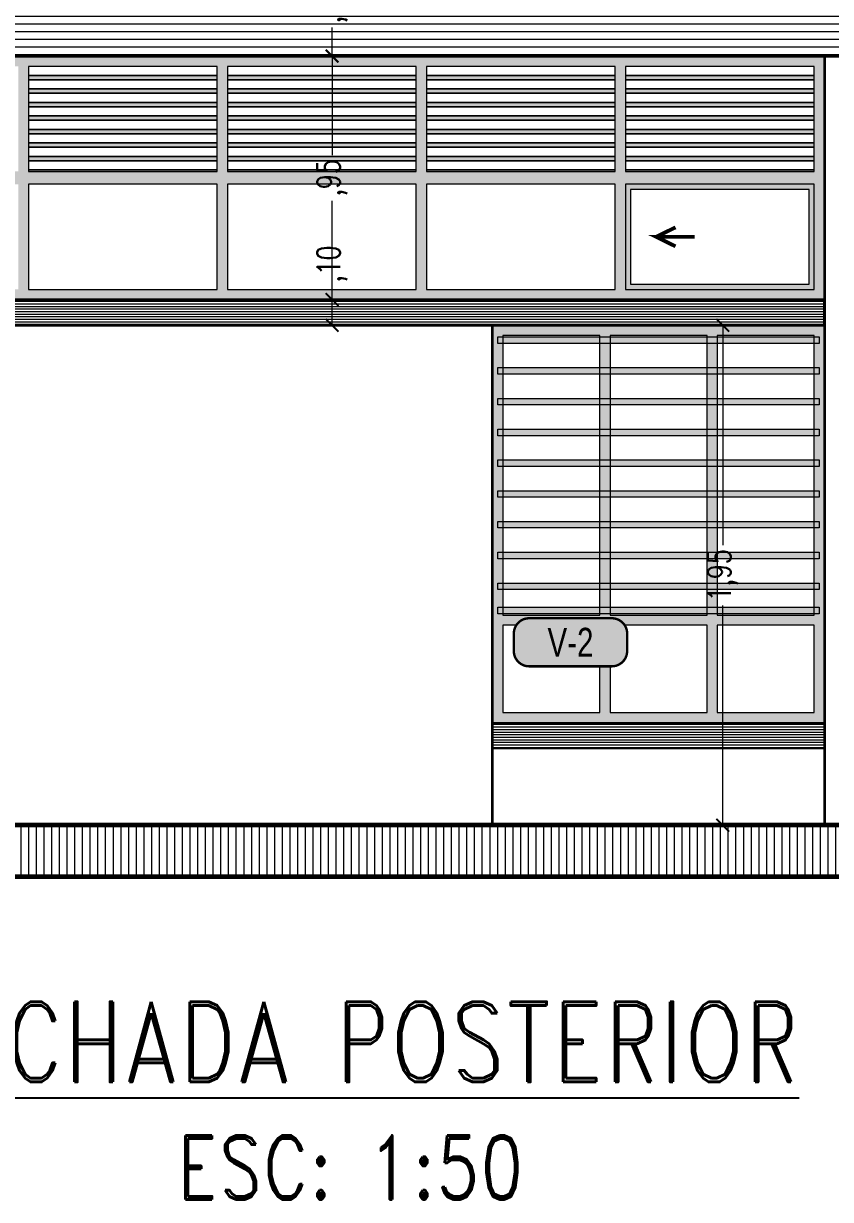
# Model space of a CAD drawing. Header units: millimetres. Extents: x 216 to 2687, y 57 to 1099.
# Drawn here: x 266.761 to 269.91, y 57.176 to 61.762 of the extents above; entities that cross this region are included whole.
import ezdxf
from ezdxf.enums import TextEntityAlignment as Align

# ---------------------------------------------------------------- set-up
doc = ezdxf.new("R2010")
doc.units = ezdxf.units.MM
doc.header["$LTSCALE"] = 0.5
doc.set_wipeout_variables(frame=1)
doc.header["$PDMODE"] = 35
doc.linetypes.add('DASHDOT2', pattern=[12.7, 6.35, -3.175, 0, -3.175])
for name, color, linetype, lineweight in [('A-COTAS', 7, 'Continuous', 9), ('A-PLAN', 7, 'Continuous', 60), ('A-PLAN-1', 2, 'Continuous', 35), ('A-PLAN-3', 146, 'Continuous', 5), ('A-PLAN-ACHU1', 105, 'Continuous', 9), ('A-PLAN-ACHU2', 146, 'Continuous', 0), ('A-PLAN-ACHU3', 250, 'Continuous', 0), ('A-TEXT-VENT', 2, 'Continuous', 9), ('A-VENT', 1, 'Continuous', 15), ('A-WIPEOUT', 255, 'Continuous', 0), ('TEXTO_DETALLES', 7, 'Continuous', 25)]:
    doc.layers.add(name, color=color, linetype=linetype, lineweight=lineweight)
doc.styles.add('Cotas', font='romans.shx', dxfattribs={"width": 0.75})
doc.styles.add('Detalles', font='romans.shx', dxfattribs={"width": 0.7})
doc.styles.add('ING_50', font='swisscl.ttf', dxfattribs={"height": 0.08})
doc.dimstyles.new("1-25'", dxfattribs={"dimtxt": 0.075, "dimasz": 0.05, "dimexe": 0.015, "dimexo": 0, "dimgap": 0.02, "dimtad": 0, "dimzin": 4, "dimtxsty": 'Cotas', "dimblk": 'ARCHTICK', "dimcen": 0.09, "dimclrd": 142, "dimclre": 2, "dimclrt": 2, "dimadec": 0, "dimazin": 0, "dimtfac": 1, "dimtmove": 0, "dimatfit": 3, "dimfxl": 0.1, "dimlwd": 13, "dimlwe": 9, "dimarcsym": 2})

# ---------------------------------------------------------------- blocks, each defined once
blk = doc.blocks.new('_ArchTick')
at = {"color": 0, "linetype": 'ByBlock', "const_width": 0.15}
blk.add_lwpolyline([(-0.5, -0.5), (0.5, 0.5)], dxfattribs=at)
blk = doc.blocks.new('*D428')
at = {"layer": 'A-COTAS', "color": 2, "linetype": 'DASHDOT2', "lineweight": 9, "transparency": 16777216}
for p, q in [((267.532, 60.5854), (269.5048, 60.5854)), ((269.057, 58.6354), (269.5048, 58.6354))]:
    blk.add_line(p, q, dxfattribs=at)
at = {"layer": 'A-COTAS', "color": 142, "linetype": 'Continuous', "lineweight": 13, "transparency": 16777216}
for p, q in [((269.4898, 60.5854), (269.4898, 59.7285)), ((269.4898, 58.6354), (269.4898, 59.4924))]:
    blk.add_line(p, q, dxfattribs=at)
at = {"layer": 'DEFPOINTS', "color": 0, "transparency": 16777216}
for p in [(267.532, 60.5854), (269.4898, 60.5854), (269.057, 58.6354)]:
    blk.add_point(p, dxfattribs=at)
at = {"layer": 'A-COTAS', "color": 142, "lineweight": 13, "transparency": 16777216, "xscale": 0.05, "yscale": 0.05, "zscale": 0.05}
for p, rotation in [((269.4898, 60.5854), 90), ((269.4898, 58.6354), 270)]:
    blk.add_blockref('_ArchTick', p, dxfattribs=dict(at, rotation=rotation))
at = {"layer": 'A-COTAS', "color": 2, "transparency": 16777216, "insert": (269.4898, 59.6104), "char_height": 0.09, "attachment_point": 5, "rotation": 90, "style": 'Cotas'}
blk.add_mtext('1,95', dxfattribs=at)
blk = doc.blocks.new('*D429')
at = {"layer": 'A-COTAS', "color": 142, "linetype": 'Continuous', "lineweight": 13, "transparency": 16777216}
for p, q in [((267.9648, 60.6854), (267.9648, 60.7354)), ((267.9648, 60.5854), (267.9648, 60.6854))]:
    blk.add_line(p, q, dxfattribs=at)
at = {"layer": 'A-COTAS', "color": 2, "linetype": 'DASHDOT2', "lineweight": 9, "transparency": 16777216}
for p, q in [((267.9648, 60.6854), (267.9498, 60.6854)), ((267.532, 60.5854), (267.9798, 60.5854))]:
    blk.add_line(p, q, dxfattribs=at)
at = {"layer": 'DEFPOINTS', "color": 0, "transparency": 16777216}
for p in [(267.9648, 60.6854), (267.9648, 60.6854), (267.532, 60.5854)]:
    blk.add_point(p, dxfattribs=at)
at = {"layer": 'A-COTAS', "color": 142, "lineweight": 13, "transparency": 16777216, "xscale": 0.05, "yscale": 0.05, "zscale": 0.05}
for p, rotation in [((267.9648, 60.6854), 90), ((267.9648, 60.5854), 270)]:
    blk.add_blockref('_ArchTick', p, dxfattribs=dict(at, rotation=rotation))
at = {"layer": 'A-COTAS', "color": 2, "transparency": 16777216, "insert": (267.9648, 60.8245), "char_height": 0.09, "attachment_point": 5, "rotation": 90, "style": 'Cotas'}
blk.add_mtext(',10', dxfattribs=at)
blk = doc.blocks.new('*D430')
at = {"layer": 'A-COTAS', "color": 2, "linetype": 'DASHDOT2', "lineweight": 9, "transparency": 16777216}
for p, q in [((267.9648, 61.6354), (267.9498, 61.6354)), ((267.9648, 60.6854), (267.9498, 60.6854))]:
    blk.add_line(p, q, dxfattribs=at)
at = {"layer": 'A-COTAS', "color": 142, "linetype": 'Continuous', "lineweight": 13, "transparency": 16777216}
for p, q in [((267.9648, 61.6354), (267.9648, 61.2495)), ((267.9648, 60.6854), (267.9648, 61.0713))]:
    blk.add_line(p, q, dxfattribs=at)
at = {"layer": 'DEFPOINTS', "color": 0, "transparency": 16777216}
for p in [(267.9648, 61.6354), (267.9648, 61.6354), (267.9648, 60.6854)]:
    blk.add_point(p, dxfattribs=at)
at = {"layer": 'A-COTAS', "color": 142, "lineweight": 13, "transparency": 16777216, "xscale": 0.05, "yscale": 0.05, "zscale": 0.05}
for p, rotation in [((267.9648, 61.6354), 90), ((267.9648, 60.6854), 270)]:
    blk.add_blockref('_ArchTick', p, dxfattribs=dict(at, rotation=rotation))
at = {"layer": 'A-COTAS', "color": 2, "transparency": 16777216, "insert": (267.9648, 61.1604), "char_height": 0.09, "attachment_point": 5, "rotation": 90, "style": 'Cotas'}
blk.add_mtext(',95', dxfattribs=at)
blk = doc.blocks.new('*D431')
at = {"layer": 'A-COTAS', "color": 2, "linetype": 'DASHDOT2', "lineweight": 9, "transparency": 16777216}
for p, q in [((267.9648, 62.0354), (267.9498, 62.0354)), ((267.9648, 61.6354), (267.9498, 61.6354))]:
    blk.add_line(p, q, dxfattribs=at)
at = {"layer": 'A-COTAS', "color": 142, "linetype": 'Continuous', "lineweight": 13, "transparency": 16777216}
for p, q in [((267.9648, 62.0354), (267.9648, 61.9245)), ((267.9648, 61.6354), (267.9648, 61.7463))]:
    blk.add_line(p, q, dxfattribs=at)
at = {"layer": 'DEFPOINTS', "color": 0, "transparency": 16777216}
for p in [(267.9648, 62.0354), (267.9648, 62.0354), (267.9648, 61.6354)]:
    blk.add_point(p, dxfattribs=at)
at = {"layer": 'A-COTAS', "color": 142, "lineweight": 13, "transparency": 16777216, "xscale": 0.05, "yscale": 0.05, "zscale": 0.05}
for p, rotation in [((267.9648, 62.0354), 90), ((267.9648, 61.6354), 270)]:
    blk.add_blockref('_ArchTick', p, dxfattribs=dict(at, rotation=rotation))
at = {"layer": 'A-COTAS', "color": 2, "transparency": 16777216, "insert": (267.9648, 61.8354), "char_height": 0.09, "attachment_point": 5, "rotation": 90, "style": 'Cotas'}
blk.add_mtext(',40', dxfattribs=at)

msp = doc.modelspace()

# ---------------------------------------------------------------- hatches: boundary and pattern name
at = {"layer": 'A-PLAN-ACHU1', "transparency": 33554687}
h = msp.add_hatch(color=256, dxfattribs=at)
h.dxf.hatch_style = 1
h.set_gradient(color1=(91, 91, 91), color2=(214, 214, 214), tint=1, name='HEMISPHERICAL')
h.paths.add_polyline_path([(265.1776, 61.6354), (265.1776, 60.6854), (269.8864, 60.6854), (269.8864, 61.6354)])
h.paths.add_polyline_path([(266.7806, 61.5954), (267.517, 61.5954), (267.517, 61.1854), (266.7806, 61.1854)], flags=16)
h.paths.add_polyline_path([(266.0041, 61.5954), (266.0041, 61.1854), (266.7406, 61.1854), (266.7406, 61.5954)], flags=16)
h.paths.add_polyline_path([(266.7806, 61.1354), (267.517, 61.1354), (267.517, 60.7254), (266.7806, 60.7254)], flags=16)
h.paths.add_polyline_path([(266.7406, 61.1354), (266.7406, 60.7254), (266.0041, 60.7254), (266.0041, 61.1354)], flags=16)
h.paths.add_polyline_path([(267.557, 61.5954), (268.2935, 61.5954), (268.2935, 61.1854), (267.557, 61.1854)], flags=16)
h.paths.add_polyline_path([(265.9641, 61.1854), (265.2176, 61.1854), (265.2176, 61.5954), (265.9641, 61.5954)], flags=16)
h.paths.add_polyline_path([(267.557, 61.1354), (268.2935, 61.1354), (268.2935, 60.7254), (267.557, 60.7254)], flags=16)
h.paths.add_polyline_path([(265.9641, 61.1354), (265.9641, 60.7254), (265.2176, 60.7254), (265.2176, 61.1354)], flags=16)
h.paths.add_polyline_path([(268.3335, 61.5954), (269.07, 61.5954), (269.07, 61.1854), (268.3335, 61.1854)], flags=16)
h.paths.add_polyline_path([(268.3335, 61.1354), (269.07, 61.1354), (269.07, 60.7254), (268.3335, 60.7254)], flags=16)
h.paths.add_polyline_path([(269.11, 61.5954), (269.8464, 61.5954), (269.8464, 61.1854), (269.11, 61.1854)], flags=16)
h.paths.add_polyline_path([(269.11, 61.1354), (269.8464, 61.1354), (269.8464, 60.7254), (269.11, 60.7254)], flags=16)
h = msp.add_hatch(color=256, dxfattribs=at)
h.dxf.hatch_style = 1
h.set_gradient(color1=(91, 91, 91), color2=(214, 214, 214), rotation=90, tint=1, name='CYLINDER')
h.paths.add_polyline_path([(267.517, 61.56), (266.7806, 61.56), (266.7806, 61.5428), (267.517, 61.5428)])
h = msp.add_hatch(color=256, dxfattribs=at)
h.dxf.hatch_style = 1
h.set_gradient(color1=(91, 91, 91), color2=(214, 214, 214), rotation=90, tint=1, name='CYLINDER')
h.paths.add_polyline_path([(268.2935, 61.56), (267.557, 61.56), (267.557, 61.5428), (268.2935, 61.5428)])
h = msp.add_hatch(color=256, dxfattribs=at)
h.dxf.hatch_style = 1
h.set_gradient(color1=(91, 91, 91), color2=(214, 214, 214), rotation=90, tint=1, name='CYLINDER')
h.paths.add_polyline_path([(269.07, 61.56), (268.3335, 61.56), (268.3335, 61.5428), (269.07, 61.5428)])
h = msp.add_hatch(color=256, dxfattribs=at)
h.dxf.hatch_style = 1
h.set_gradient(color1=(91, 91, 91), color2=(214, 214, 214), rotation=90, tint=1, name='CYLINDER')
h.paths.add_polyline_path([(269.8464, 61.56), (269.11, 61.56), (269.11, 61.5428), (269.8464, 61.5428)])
h = msp.add_hatch(color=256, dxfattribs=at)
h.dxf.hatch_style = 1
h.set_gradient(color1=(91, 91, 91), color2=(214, 214, 214), rotation=90, tint=1, name='CYLINDER')
h.paths.add_polyline_path([(267.517, 61.5073), (266.7806, 61.5073), (266.7806, 61.4902), (267.517, 61.4902)])
h = msp.add_hatch(color=256, dxfattribs=at)
h.dxf.hatch_style = 1
h.set_gradient(color1=(91, 91, 91), color2=(214, 214, 214), rotation=90, tint=1, name='CYLINDER')
h.paths.add_polyline_path([(268.2935, 61.5073), (267.557, 61.5073), (267.557, 61.4902), (268.2935, 61.4902)])
h = msp.add_hatch(color=256, dxfattribs=at)
h.dxf.hatch_style = 1
h.set_gradient(color1=(91, 91, 91), color2=(214, 214, 214), rotation=90, tint=1, name='CYLINDER')
h.paths.add_polyline_path([(269.07, 61.5073), (268.3335, 61.5073), (268.3335, 61.4902), (269.07, 61.4902)])
h = msp.add_hatch(color=256, dxfattribs=at)
h.dxf.hatch_style = 1
h.set_gradient(color1=(91, 91, 91), color2=(214, 214, 214), rotation=90, tint=1, name='CYLINDER')
h.paths.add_polyline_path([(269.8464, 61.5073), (269.11, 61.5073), (269.11, 61.4902), (269.8464, 61.4902)])
h = msp.add_hatch(color=256, dxfattribs=at)
h.dxf.hatch_style = 1
h.set_gradient(color1=(91, 91, 91), color2=(214, 214, 214), rotation=90, tint=1, name='CYLINDER')
h.paths.add_polyline_path([(267.517, 61.4547), (266.7806, 61.4547), (266.7806, 61.4376), (267.517, 61.4376)])
h = msp.add_hatch(color=256, dxfattribs=at)
h.dxf.hatch_style = 1
h.set_gradient(color1=(91, 91, 91), color2=(214, 214, 214), rotation=90, tint=1, name='CYLINDER')
h.paths.add_polyline_path([(268.2935, 61.4547), (267.557, 61.4547), (267.557, 61.4376), (268.2935, 61.4376)])
h = msp.add_hatch(color=256, dxfattribs=at)
h.dxf.hatch_style = 1
h.set_gradient(color1=(91, 91, 91), color2=(214, 214, 214), rotation=90, tint=1, name='CYLINDER')
h.paths.add_polyline_path([(269.07, 61.4547), (268.3335, 61.4547), (268.3335, 61.4376), (269.07, 61.4376)])
h = msp.add_hatch(color=256, dxfattribs=at)
h.dxf.hatch_style = 1
h.set_gradient(color1=(91, 91, 91), color2=(214, 214, 214), rotation=90, tint=1, name='CYLINDER')
h.paths.add_polyline_path([(269.8464, 61.4547), (269.11, 61.4547), (269.11, 61.4376), (269.8464, 61.4376)])
h = msp.add_hatch(color=256, dxfattribs=at)
h.dxf.hatch_style = 1
h.set_gradient(color1=(91, 91, 91), color2=(214, 214, 214), rotation=90, tint=1, name='CYLINDER')
h.paths.add_polyline_path([(267.517, 61.4021), (266.7806, 61.4021), (266.7806, 61.385), (267.517, 61.385)])
h = msp.add_hatch(color=256, dxfattribs=at)
h.dxf.hatch_style = 1
h.set_gradient(color1=(91, 91, 91), color2=(214, 214, 214), rotation=90, tint=1, name='CYLINDER')
h.paths.add_polyline_path([(268.2935, 61.4021), (267.557, 61.4021), (267.557, 61.385), (268.2935, 61.385)])
h = msp.add_hatch(color=256, dxfattribs=at)
h.dxf.hatch_style = 1
h.set_gradient(color1=(91, 91, 91), color2=(214, 214, 214), rotation=90, tint=1, name='CYLINDER')
h.paths.add_polyline_path([(269.07, 61.4021), (268.3335, 61.4021), (268.3335, 61.385), (269.07, 61.385)])
h = msp.add_hatch(color=256, dxfattribs=at)
h.dxf.hatch_style = 1
h.set_gradient(color1=(91, 91, 91), color2=(214, 214, 214), rotation=90, tint=1, name='CYLINDER')
h.paths.add_polyline_path([(269.8464, 61.4021), (269.11, 61.4021), (269.11, 61.385), (269.8464, 61.385)])
h = msp.add_hatch(color=256, dxfattribs=at)
h.dxf.hatch_style = 1
h.set_gradient(color1=(91, 91, 91), color2=(214, 214, 214), rotation=90, tint=1, name='CYLINDER')
h.paths.add_polyline_path([(267.517, 61.3495), (266.7806, 61.3495), (266.7806, 61.3324), (267.517, 61.3324)])
h = msp.add_hatch(color=256, dxfattribs=at)
h.dxf.hatch_style = 1
h.set_gradient(color1=(91, 91, 91), color2=(214, 214, 214), rotation=90, tint=1, name='CYLINDER')
h.paths.add_polyline_path([(268.2935, 61.3495), (267.557, 61.3495), (267.557, 61.3324), (268.2935, 61.3324)])
h = msp.add_hatch(color=256, dxfattribs=at)
h.dxf.hatch_style = 1
h.set_gradient(color1=(91, 91, 91), color2=(214, 214, 214), rotation=90, tint=1, name='CYLINDER')
h.paths.add_polyline_path([(269.07, 61.3495), (268.3335, 61.3495), (268.3335, 61.3324), (269.07, 61.3324)])
h = msp.add_hatch(color=256, dxfattribs=at)
h.dxf.hatch_style = 1
h.set_gradient(color1=(91, 91, 91), color2=(214, 214, 214), rotation=90, tint=1, name='CYLINDER')
h.paths.add_polyline_path([(269.8464, 61.3495), (269.11, 61.3495), (269.11, 61.3324), (269.8464, 61.3324)])
h = msp.add_hatch(color=256, dxfattribs=at)
h.dxf.hatch_style = 1
h.set_gradient(color1=(91, 91, 91), color2=(214, 214, 214), rotation=90, tint=1, name='CYLINDER')
h.paths.add_polyline_path([(267.517, 61.2969), (266.7806, 61.2969), (266.7806, 61.2798), (267.517, 61.2798)])
h = msp.add_hatch(color=256, dxfattribs=at)
h.dxf.hatch_style = 1
h.set_gradient(color1=(91, 91, 91), color2=(214, 214, 214), rotation=90, tint=1, name='CYLINDER')
h.paths.add_polyline_path([(268.2935, 61.2969), (267.557, 61.2969), (267.557, 61.2798), (268.2935, 61.2798)])
h = msp.add_hatch(color=256, dxfattribs=at)
h.dxf.hatch_style = 1
h.set_gradient(color1=(91, 91, 91), color2=(214, 214, 214), rotation=90, tint=1, name='CYLINDER')
h.paths.add_polyline_path([(269.07, 61.2969), (268.3335, 61.2969), (268.3335, 61.2798), (269.07, 61.2798)])
h = msp.add_hatch(color=256, dxfattribs=at)
h.dxf.hatch_style = 1
h.set_gradient(color1=(91, 91, 91), color2=(214, 214, 214), rotation=90, tint=1, name='CYLINDER')
h.paths.add_polyline_path([(269.8464, 61.2969), (269.11, 61.2969), (269.11, 61.2798), (269.8464, 61.2798)])
h = msp.add_hatch(color=256, dxfattribs=at)
h.dxf.hatch_style = 1
h.set_gradient(color1=(91, 91, 91), color2=(214, 214, 214), rotation=90, tint=1, name='CYLINDER')
h.paths.add_polyline_path([(267.517, 61.2443), (266.7806, 61.2443), (266.7806, 61.2272), (267.517, 61.2272)])
h = msp.add_hatch(color=256, dxfattribs=at)
h.dxf.hatch_style = 1
h.set_gradient(color1=(91, 91, 91), color2=(214, 214, 214), rotation=90, tint=1, name='CYLINDER')
h.paths.add_polyline_path([(268.2935, 61.2443), (267.557, 61.2443), (267.557, 61.2272), (268.2935, 61.2272)])
h = msp.add_hatch(color=256, dxfattribs=at)
h.dxf.hatch_style = 1
h.set_gradient(color1=(91, 91, 91), color2=(214, 214, 214), rotation=90, tint=1, name='CYLINDER')
h.paths.add_polyline_path([(269.07, 61.2443), (268.3335, 61.2443), (268.3335, 61.2272), (269.07, 61.2272)])
h = msp.add_hatch(color=256, dxfattribs=at)
h.dxf.hatch_style = 1
h.set_gradient(color1=(91, 91, 91), color2=(214, 214, 214), rotation=90, tint=1, name='CYLINDER')
h.paths.add_polyline_path([(269.8464, 61.2443), (269.11, 61.2443), (269.11, 61.2272), (269.8464, 61.2272)])
h = msp.add_hatch(color=256, dxfattribs=at)
h.dxf.hatch_style = 1
h.set_gradient(color1=(91, 91, 91), color2=(214, 214, 214), rotation=90, tint=1, name='CYLINDER')
h.paths.add_polyline_path([(267.517, 61.1917), (266.7806, 61.1917), (266.7806, 61.1854), (267.517, 61.1854)])
h = msp.add_hatch(color=256, dxfattribs=at)
h.dxf.hatch_style = 1
h.set_gradient(color1=(91, 91, 91), color2=(214, 214, 214), rotation=90, tint=1, name='CYLINDER')
h.paths.add_polyline_path([(268.2935, 61.1917), (267.557, 61.1917), (267.557, 61.1854), (268.2935, 61.1854)])
h = msp.add_hatch(color=256, dxfattribs=at)
h.dxf.hatch_style = 1
h.set_gradient(color1=(91, 91, 91), color2=(214, 214, 214), rotation=90, tint=1, name='CYLINDER')
h.paths.add_polyline_path([(269.07, 61.1917), (268.3335, 61.1917), (268.3335, 61.1854), (269.07, 61.1854)])
h = msp.add_hatch(color=256, dxfattribs=at)
h.dxf.hatch_style = 1
h.set_gradient(color1=(91, 91, 91), color2=(214, 214, 214), rotation=90, tint=1, name='CYLINDER')
h.paths.add_polyline_path([(269.8464, 61.1917), (269.11, 61.1917), (269.11, 61.1854), (269.8464, 61.1854)])
h = msp.add_hatch(color=256, dxfattribs=at)
h.dxf.hatch_style = 1
h.set_gradient(color1=(91, 91, 91), color2=(214, 214, 214), tint=1, name='HEMISPHERICAL')
h.paths.add_polyline_path([(269.11, 60.7254), (269.8464, 60.7254), (269.8464, 61.1354), (269.11, 61.1354)])
h.paths.add_polyline_path([(269.13, 61.1154), (269.8264, 61.1154), (269.8264, 60.7454), (269.13, 60.7454)], flags=16)
at = {"layer": 'A-PLAN-ACHU1'}
h = msp.add_hatch(color=256, dxfattribs=at)
h.dxf.hatch_style = 1
h.set_gradient(color1=(91, 91, 91), color2=(173, 173, 173), tint=1)
h.paths.add_polyline_path([(268.5914, 60.5854), (268.5914, 59.0354), (269.8864, 59.0354), (269.8864, 60.5854)])
h.paths.add_polyline_path([(269.4281, 60.5454), (269.4281, 59.4554), (269.0498, 59.4554), (269.0498, 60.5454)], flags=16)
h.paths.add_polyline_path([(269.4681, 60.5454), (269.8464, 60.5454), (269.8464, 59.4554), (269.4681, 59.4554)], flags=16)
h.paths.add_polyline_path([(269.0098, 60.5454), (269.0098, 59.4554), (268.6314, 59.4554), (268.6314, 60.5454)], flags=16)
h.paths.add_polyline_path([(269.4281, 59.4154), (269.4281, 59.0754), (269.0498, 59.0754), (269.0498, 59.4154)], flags=16)
h.paths.add_polyline_path([(269.4681, 59.4154), (269.8464, 59.4154), (269.8464, 59.0754), (269.4681, 59.0754)], flags=16)
h.paths.add_polyline_path([(269.0098, 59.4154), (269.0098, 59.0754), (268.6314, 59.0754), (268.6314, 59.4154)], flags=16)
at = {"layer": 'A-PLAN-ACHU2'}
h = msp.add_hatch(color=256, dxfattribs=at)
h.dxf.hatch_style = 1
h.set_gradient(color1=(204, 102, 178), tint=1, name='CURVED')
h.paths.add_polyline_path([(268.6114, 60.5404), (269.8664, 60.5404), (269.8664, 60.515), (268.6114, 60.515)])
h = msp.add_hatch(color=256, dxfattribs=at)
h.dxf.hatch_style = 1
h.set_gradient(color1=(204, 102, 178), tint=1, name='CURVED')
h.paths.add_polyline_path([(268.6114, 60.4204), (269.8664, 60.4204), (269.8664, 60.395), (268.6114, 60.395)])
h = msp.add_hatch(color=256, dxfattribs=at)
h.dxf.hatch_style = 1
h.set_gradient(color1=(204, 102, 178), tint=1, name='CURVED')
h.paths.add_polyline_path([(268.6114, 60.3004), (269.8664, 60.3004), (269.8664, 60.275), (268.6114, 60.275)])
h = msp.add_hatch(color=256, dxfattribs=at)
h.dxf.hatch_style = 1
h.set_gradient(color1=(204, 102, 178), tint=1, name='CURVED')
h.paths.add_polyline_path([(268.6114, 60.1804), (269.8664, 60.1804), (269.8664, 60.155), (268.6114, 60.155)])
h = msp.add_hatch(color=256, dxfattribs=at)
h.dxf.hatch_style = 1
h.set_gradient(color1=(204, 102, 178), tint=1, name='CURVED')
h.paths.add_polyline_path([(268.6114, 60.0604), (269.8664, 60.0604), (269.8664, 60.035), (268.6114, 60.035)])
h = msp.add_hatch(color=256, dxfattribs=at)
h.dxf.hatch_style = 1
h.set_gradient(color1=(204, 102, 178), tint=1, name='CURVED')
h.paths.add_polyline_path([(268.6114, 59.9404), (269.8664, 59.9404), (269.8664, 59.915), (268.6114, 59.915)])
h = msp.add_hatch(color=256, dxfattribs=at)
h.dxf.hatch_style = 1
h.set_gradient(color1=(204, 102, 178), tint=1, name='CURVED')
h.paths.add_polyline_path([(268.6114, 59.8204), (269.8664, 59.8204), (269.8664, 59.795), (268.6114, 59.795)])
h = msp.add_hatch(color=256, dxfattribs=at)
h.dxf.hatch_style = 1
h.set_gradient(color1=(204, 102, 178), tint=1, name='CURVED')
h.paths.add_polyline_path([(268.6114, 59.7004), (269.8664, 59.7004), (269.8664, 59.675), (268.6114, 59.675)])
h = msp.add_hatch(color=256, dxfattribs=at)
h.dxf.hatch_style = 1
h.set_gradient(color1=(204, 102, 178), tint=1, name='CURVED')
h.paths.add_polyline_path([(268.6114, 59.5804), (269.8664, 59.5804), (269.8664, 59.555), (268.6114, 59.555)])
at = {"layer": 'A-PLAN-ACHU3'}
h = msp.add_hatch(dxfattribs=at)
h.set_pattern_fill('_USER', color=256, scale=0.03, pattern_type=0)
h.set_pattern_definition([(0, (-2414.348867, -998.31859), (0, 0.03), [])])
h.paths.add_polyline_path([(257.582, 61.6354), (277.782, 61.6354), (277.782, 62.0354), (257.582, 62.0354)])
h = msp.add_hatch(dxfattribs=at)
h.set_pattern_fill('_USER', color=251, scale=0.01, pattern_type=0)
h.set_pattern_definition([(0, (-2406.236334, -1054.62076), (0, 0.01), [])])
h.paths.add_polyline_path([(269.8864, 60.5854), (269.8864, 60.6854), (265.1776, 60.6854), (265.1776, 60.5854)])
h = msp.add_hatch(dxfattribs=at)
h.set_pattern_fill('_USER', color=252, scale=0.01, pattern_type=0)
h.set_pattern_definition([(0, (-2402.058439, -1054.47076), (0, 0.01), [])])
h.paths.add_polyline_path([(268.5914, 58.9354), (268.5914, 59.0354), (269.8864, 59.0354), (269.8864, 58.9354)])
h = msp.add_hatch(dxfattribs=at)
h.set_pattern_fill('_USER', color=256, scale=0.03, angle=90, pattern_type=0)
h.set_pattern_definition([(90, (-2414.348867, -998.31859), (-0.03, 2e-18), [])])
h.paths.add_polyline_path([(261.132, 58.6354), (261.132, 58.4354), (276.982, 58.4354), (276.982, 58.6354)])

# ---------------------------------------------------------------- linework, layer by layer
at = {"layer": 'A-PLAN'}
msp.add_lwpolyline([(261.132, 58.6354), (261.132, 58.4354), (276.982, 58.4354), (276.982, 58.6354)], close=True, dxfattribs=at)
at = {"layer": 'A-PLAN-1'}
for points in [[(257.582, 61.6354), (277.782, 61.6354), (277.782, 62.0354), (257.582, 62.0354)], [(269.8864, 58.6354), (271.1776, 58.6354), (271.1776, 61.6354), (269.8864, 61.6354)], [(269.8864, 60.5854), (269.8864, 60.6854), (265.1776, 60.6854), (265.1776, 60.5854)], [(266.4726, 58.6354), (268.5914, 58.6354), (268.5914, 60.5854), (266.4726, 60.5854)]]:
    msp.add_lwpolyline(points, close=True, dxfattribs=at)
at = {"layer": 'A-PLAN-3'}
for points in [[(268.5914, 58.9354), (268.5914, 59.0354), (269.8864, 59.0354), (269.8864, 58.9354)], [(268.5914, 58.9354), (269.8864, 58.9354), (269.8864, 58.6354), (268.5914, 58.6354)]]:
    msp.add_lwpolyline(points, close=True, dxfattribs=at)
at = {"layer": 'A-PLAN-ACHU1'}
for points in [[(267.517, 61.5954), (266.7806, 61.5954), (266.7806, 61.56), (267.517, 61.56)], [(268.2935, 61.5954), (267.557, 61.5954), (267.557, 61.56), (268.2935, 61.56)], [(269.07, 61.5954), (268.3335, 61.5954), (268.3335, 61.56), (269.07, 61.56)], [(269.8464, 61.5954), (269.11, 61.5954), (269.11, 61.56), (269.8464, 61.56)], [(267.517, 61.56), (266.7806, 61.56), (266.7806, 61.5428), (267.517, 61.5428)], [(268.2935, 61.56), (267.557, 61.56), (267.557, 61.5428), (268.2935, 61.5428)], [(269.07, 61.56), (268.3335, 61.56), (268.3335, 61.5428), (269.07, 61.5428)], [(269.8464, 61.56), (269.11, 61.56), (269.11, 61.5428), (269.8464, 61.5428)], [(267.517, 61.5428), (266.7806, 61.5428), (266.7806, 61.5073), (267.517, 61.5073)], [(267.517, 61.5073), (266.7806, 61.5073), (266.7806, 61.4902), (267.517, 61.4902)], [(268.2935, 61.5428), (267.557, 61.5428), (267.557, 61.5073), (268.2935, 61.5073)], [(268.2935, 61.5073), (267.557, 61.5073), (267.557, 61.4902), (268.2935, 61.4902)], [(269.07, 61.5428), (268.3335, 61.5428), (268.3335, 61.5073), (269.07, 61.5073)], [(269.07, 61.5073), (268.3335, 61.5073), (268.3335, 61.4902), (269.07, 61.4902)], [(269.8464, 61.5428), (269.11, 61.5428), (269.11, 61.5073), (269.8464, 61.5073)], [(269.8464, 61.5073), (269.11, 61.5073), (269.11, 61.4902), (269.8464, 61.4902)], [(267.517, 61.4902), (266.7806, 61.4902), (266.7806, 61.4547), (267.517, 61.4547)], [(268.2935, 61.4902), (267.557, 61.4902), (267.557, 61.4547), (268.2935, 61.4547)], [(269.07, 61.4902), (268.3335, 61.4902), (268.3335, 61.4547), (269.07, 61.4547)], [(269.8464, 61.4902), (269.11, 61.4902), (269.11, 61.4547), (269.8464, 61.4547)], [(267.517, 61.4547), (266.7806, 61.4547), (266.7806, 61.4376), (267.517, 61.4376)], [(267.517, 61.4376), (266.7806, 61.4376), (266.7806, 61.4021), (267.517, 61.4021)], [(268.2935, 61.4547), (267.557, 61.4547), (267.557, 61.4376), (268.2935, 61.4376)], [(268.2935, 61.4376), (267.557, 61.4376), (267.557, 61.4021), (268.2935, 61.4021)], [(269.07, 61.4547), (268.3335, 61.4547), (268.3335, 61.4376), (269.07, 61.4376)], [(269.07, 61.4376), (268.3335, 61.4376), (268.3335, 61.4021), (269.07, 61.4021)], [(269.8464, 61.4547), (269.11, 61.4547), (269.11, 61.4376), (269.8464, 61.4376)], [(269.8464, 61.4376), (269.11, 61.4376), (269.11, 61.4021), (269.8464, 61.4021)], [(267.517, 61.4021), (266.7806, 61.4021), (266.7806, 61.385), (267.517, 61.385)], [(267.517, 61.385), (266.7806, 61.385), (266.7806, 61.3495), (267.517, 61.3495)], [(268.2935, 61.4021), (267.557, 61.4021), (267.557, 61.385), (268.2935, 61.385)], [(268.2935, 61.385), (267.557, 61.385), (267.557, 61.3495), (268.2935, 61.3495)], [(269.07, 61.4021), (268.3335, 61.4021), (268.3335, 61.385), (269.07, 61.385)], [(269.07, 61.385), (268.3335, 61.385), (268.3335, 61.3495), (269.07, 61.3495)], [(269.8464, 61.4021), (269.11, 61.4021), (269.11, 61.385), (269.8464, 61.385)], [(269.8464, 61.385), (269.11, 61.385), (269.11, 61.3495), (269.8464, 61.3495)], [(267.517, 61.3495), (266.7806, 61.3495), (266.7806, 61.3324), (267.517, 61.3324)], [(267.517, 61.3324), (266.7806, 61.3324), (266.7806, 61.2969), (267.517, 61.2969)], [(268.2935, 61.3495), (267.557, 61.3495), (267.557, 61.3324), (268.2935, 61.3324)], [(268.2935, 61.3324), (267.557, 61.3324), (267.557, 61.2969), (268.2935, 61.2969)], [(269.07, 61.3495), (268.3335, 61.3495), (268.3335, 61.3324), (269.07, 61.3324)], [(269.07, 61.3324), (268.3335, 61.3324), (268.3335, 61.2969), (269.07, 61.2969)], [(269.8464, 61.3495), (269.11, 61.3495), (269.11, 61.3324), (269.8464, 61.3324)], [(269.8464, 61.3324), (269.11, 61.3324), (269.11, 61.2969), (269.8464, 61.2969)], [(267.517, 61.2969), (266.7806, 61.2969), (266.7806, 61.2798), (267.517, 61.2798)], [(267.517, 61.2798), (266.7806, 61.2798), (266.7806, 61.2443), (267.517, 61.2443)], [(268.2935, 61.2969), (267.557, 61.2969), (267.557, 61.2798), (268.2935, 61.2798)], [(268.2935, 61.2798), (267.557, 61.2798), (267.557, 61.2443), (268.2935, 61.2443)], [(269.07, 61.2969), (268.3335, 61.2969), (268.3335, 61.2798), (269.07, 61.2798)], [(269.07, 61.2798), (268.3335, 61.2798), (268.3335, 61.2443), (269.07, 61.2443)], [(269.8464, 61.2969), (269.11, 61.2969), (269.11, 61.2798), (269.8464, 61.2798)], [(269.8464, 61.2798), (269.11, 61.2798), (269.11, 61.2443), (269.8464, 61.2443)], [(267.517, 61.2443), (266.7806, 61.2443), (266.7806, 61.2272), (267.517, 61.2272)], [(267.517, 61.2272), (266.7806, 61.2272), (266.7806, 61.1917), (267.517, 61.1917)], [(268.2935, 61.2443), (267.557, 61.2443), (267.557, 61.2272), (268.2935, 61.2272)], [(268.2935, 61.2272), (267.557, 61.2272), (267.557, 61.1917), (268.2935, 61.1917)], [(269.07, 61.2443), (268.3335, 61.2443), (268.3335, 61.2272), (269.07, 61.2272)], [(269.07, 61.2272), (268.3335, 61.2272), (268.3335, 61.1917), (269.07, 61.1917)], [(269.8464, 61.2443), (269.11, 61.2443), (269.11, 61.2272), (269.8464, 61.2272)], [(269.8464, 61.2272), (269.11, 61.2272), (269.11, 61.1917), (269.8464, 61.1917)], [(267.517, 61.1917), (266.7806, 61.1917), (266.7806, 61.1854), (267.517, 61.1854)], [(268.2935, 61.1917), (267.557, 61.1917), (267.557, 61.1854), (268.2935, 61.1854)], [(269.07, 61.1917), (268.3335, 61.1917), (268.3335, 61.1854), (269.07, 61.1854)], [(269.8464, 61.1917), (269.11, 61.1917), (269.11, 61.1854), (269.8464, 61.1854)]]:
    msp.add_lwpolyline(points, close=True, dxfattribs=at)
at = {"layer": 'A-VENT'}
for points in [[(265.1776, 61.6354), (269.8864, 61.6354), (269.8864, 60.6854), (265.1776, 60.6854)], [(267.517, 61.5954), (266.7806, 61.5954), (266.7806, 61.1854), (267.517, 61.1854)], [(268.2935, 61.5954), (267.557, 61.5954), (267.557, 61.1854), (268.2935, 61.1854)], [(269.07, 61.5954), (268.3335, 61.5954), (268.3335, 61.1854), (269.07, 61.1854)], [(269.8464, 61.5954), (269.11, 61.5954), (269.11, 61.1854), (269.8464, 61.1854)], [(267.517, 61.1354), (266.7806, 61.1354), (266.7806, 60.7254), (267.517, 60.7254)], [(268.2935, 61.1354), (267.557, 61.1354), (267.557, 60.7254), (268.2935, 60.7254)], [(269.07, 61.1354), (268.3335, 61.1354), (268.3335, 60.7254), (269.07, 60.7254)], [(269.8464, 61.1354), (269.11, 61.1354), (269.11, 60.7254), (269.8464, 60.7254)], [(269.8264, 61.1154), (269.13, 61.1154), (269.13, 60.7454), (269.8264, 60.7454)], [(268.5914, 60.5854), (269.8864, 60.5854), (269.8864, 59.0354), (268.5914, 59.0354)], [(268.6114, 60.5404), (269.8664, 60.5404), (269.8664, 60.515), (268.6114, 60.515)], [(269.0098, 60.5454), (268.6314, 60.5454), (268.6314, 59.4554), (269.0098, 59.4554)], [(269.4281, 60.5454), (269.0498, 60.5454), (269.0498, 59.4554), (269.4281, 59.4554)], [(269.8464, 60.5454), (269.4681, 60.5454), (269.4681, 59.4554), (269.8464, 59.4554)], [(268.6114, 60.4204), (269.8664, 60.4204), (269.8664, 60.395), (268.6114, 60.395)], [(268.6114, 60.3004), (269.8664, 60.3004), (269.8664, 60.275), (268.6114, 60.275)], [(268.6114, 60.1804), (269.8664, 60.1804), (269.8664, 60.155), (268.6114, 60.155)], [(268.6114, 60.0604), (269.8664, 60.0604), (269.8664, 60.035), (268.6114, 60.035)], [(268.6114, 59.9404), (269.8664, 59.9404), (269.8664, 59.915), (268.6114, 59.915)], [(268.6114, 59.8204), (269.8664, 59.8204), (269.8664, 59.795), (268.6114, 59.795)], [(268.6114, 59.7004), (269.8664, 59.7004), (269.8664, 59.675), (268.6114, 59.675)], [(268.6114, 59.5804), (269.8664, 59.5804), (269.8664, 59.555), (268.6114, 59.555)], [(269.0098, 59.4154), (268.6314, 59.4154), (268.6314, 59.0754), (269.0098, 59.0754)], [(269.4281, 59.4154), (269.0498, 59.4154), (269.0498, 59.0754), (269.4281, 59.0754)], [(269.8464, 59.4154), (269.4681, 59.4154), (269.4681, 59.0754), (269.8464, 59.0754)]]:
    msp.add_lwpolyline(points, close=True, dxfattribs=at)
at = {"layer": 'A-VENT', "const_width": 0.015}
msp.add_lwpolyline([(269.38, 60.9304), (269.23, 60.9304), (269.305, 60.8935), (269.23, 60.9304), (269.305, 60.9674)], dxfattribs=at)

# ---------------------------------------------------------------- texts
at = {"layer": 'TEXTO_DETALLES', "insert": (268.0362, 57.5616), "char_height": 0.25, "attachment_point": 5, "style": 'Detalles'}
msp.add_mtext('{\\Fromand|c0;\\H1.25x;\\W0.8;\\LFACHADA POSTERIOR  \\P\\H0.8x;\\lESC: 1:50}', dxfattribs=at)

# ---------------------------------------------------------------- dimensions: what is measured, and where the dimension line sits
at = {"layer": 'A-COTAS'}
for base, p1, p2, picture, middle in [((267.9648, 62.0354), (267.9648, 61.6354), (267.9648, 62.0354), '*D431', (267.9648, 61.8354)), ((267.9648, 61.6354), (267.9648, 60.6854), (267.9648, 61.6354), '*D430', (267.9648, 61.1604)), ((267.9648, 60.6854), (267.532, 60.5854), (267.9648, 60.6854), '*D429', (267.9648, 60.8245))]:
    dim = msp.add_linear_dim(base=base, p1=p1, p2=p2, angle=90, dimstyle="1-25'", override={"dimtxt": 0.09}, dxfattribs=at)
    dim.commit()
    dim.dimension.update_dxf_attribs({"geometry": picture, "text_midpoint": middle})

# ---------------------------------------------------------------- next in the draw order: wipeouts: each hides what was drawn before it
msp.add_wipeout([(268.734, 59.443), (269.0565, 59.443), (269.0989, 59.4255), (269.1165, 59.383), (269.1165, 59.3155), (269.0989, 59.2731), (269.0565, 59.2555), (268.734, 59.2555), (268.6915, 59.2731), (268.674, 59.3155), (268.674, 59.383), (268.6915, 59.4255)]).dxf.layer = 'A-WIPEOUT'

# ---------------------------------------------------------------- next in the draw order: hatches: boundary and pattern name
at = {"layer": 'A-PLAN-ACHU2'}
h = msp.add_hatch(color=256, dxfattribs=at)
h.dxf.hatch_style = 1
h.set_gradient(color1=(204, 102, 178), tint=1, name='CURVED')
h.paths.add_polyline_path([(268.6114, 59.4858), (269.8664, 59.4858), (269.8664, 59.4604), (268.6114, 59.4604)])
at = {"layer": 'A-PLAN-ACHU3'}
h = msp.add_hatch(color=254, dxfattribs=at)
edge = h.paths.add_edge_path()
edge.add_line((268.674, 59.383), (268.674, 59.3155))
edge.add_arc((268.734, 59.3155), 0.06, 180, 270)
edge.add_line((268.734, 59.2555), (269.0565, 59.2555))
edge.add_arc((269.0565, 59.3155), 0.06, 270, 360)
edge.add_line((269.1165, 59.3155), (269.1165, 59.383))
edge.add_arc((269.0565, 59.383), 0.06, 0, 90)
edge.add_line((269.0565, 59.443), (268.734, 59.443))
edge.add_arc((268.734, 59.383), 0.06, 90, 180)

# ---------------------------------------------------------------- next in the draw order: linework, layer by layer
at = {"layer": 'A-TEXT-VENT', "const_width": 0.00938}
msp.add_lwpolyline([(268.674, 59.383), (268.674, 59.3155, 0.414214), (268.734, 59.2555), (269.0565, 59.2555, 0.414214), (269.1165, 59.3155), (269.1165, 59.383, 0.414214), (269.0565, 59.443), (268.734, 59.443, 0.414214)], format="xyb", close=True, dxfattribs=at)
at = {"layer": 'A-VENT'}
msp.add_lwpolyline([(268.6114, 59.4858), (269.8664, 59.4858), (269.8664, 59.4604), (268.6114, 59.4604)], close=True, dxfattribs=at)

# ---------------------------------------------------------------- next in the draw order: texts
at = {"layer": 'A-TEXT-VENT', "color": 1, "style": 'ING_50'}
msp.add_attdef('V-2', text='AA', height=0.1125, dxfattribs=at).set_placement((268.8952, 59.3493), align=Align.MIDDLE_CENTER)

# ---------------------------------------------------------------- next in the draw order: dimensions: what is measured, and where the dimension line sits
at = {"layer": 'A-COTAS'}
dim = msp.add_linear_dim(base=(269.4898, 60.5854), p1=(269.057, 58.6354), p2=(267.532, 60.5854), angle=90, dimstyle="1-25'", override={"dimtxt": 0.09}, dxfattribs=at)
dim.commit()
dim.dimension.update_dxf_attribs({"geometry": '*D428', "text_midpoint": (269.4898, 59.6104)})

doc.saveas('drawing.dxf')
